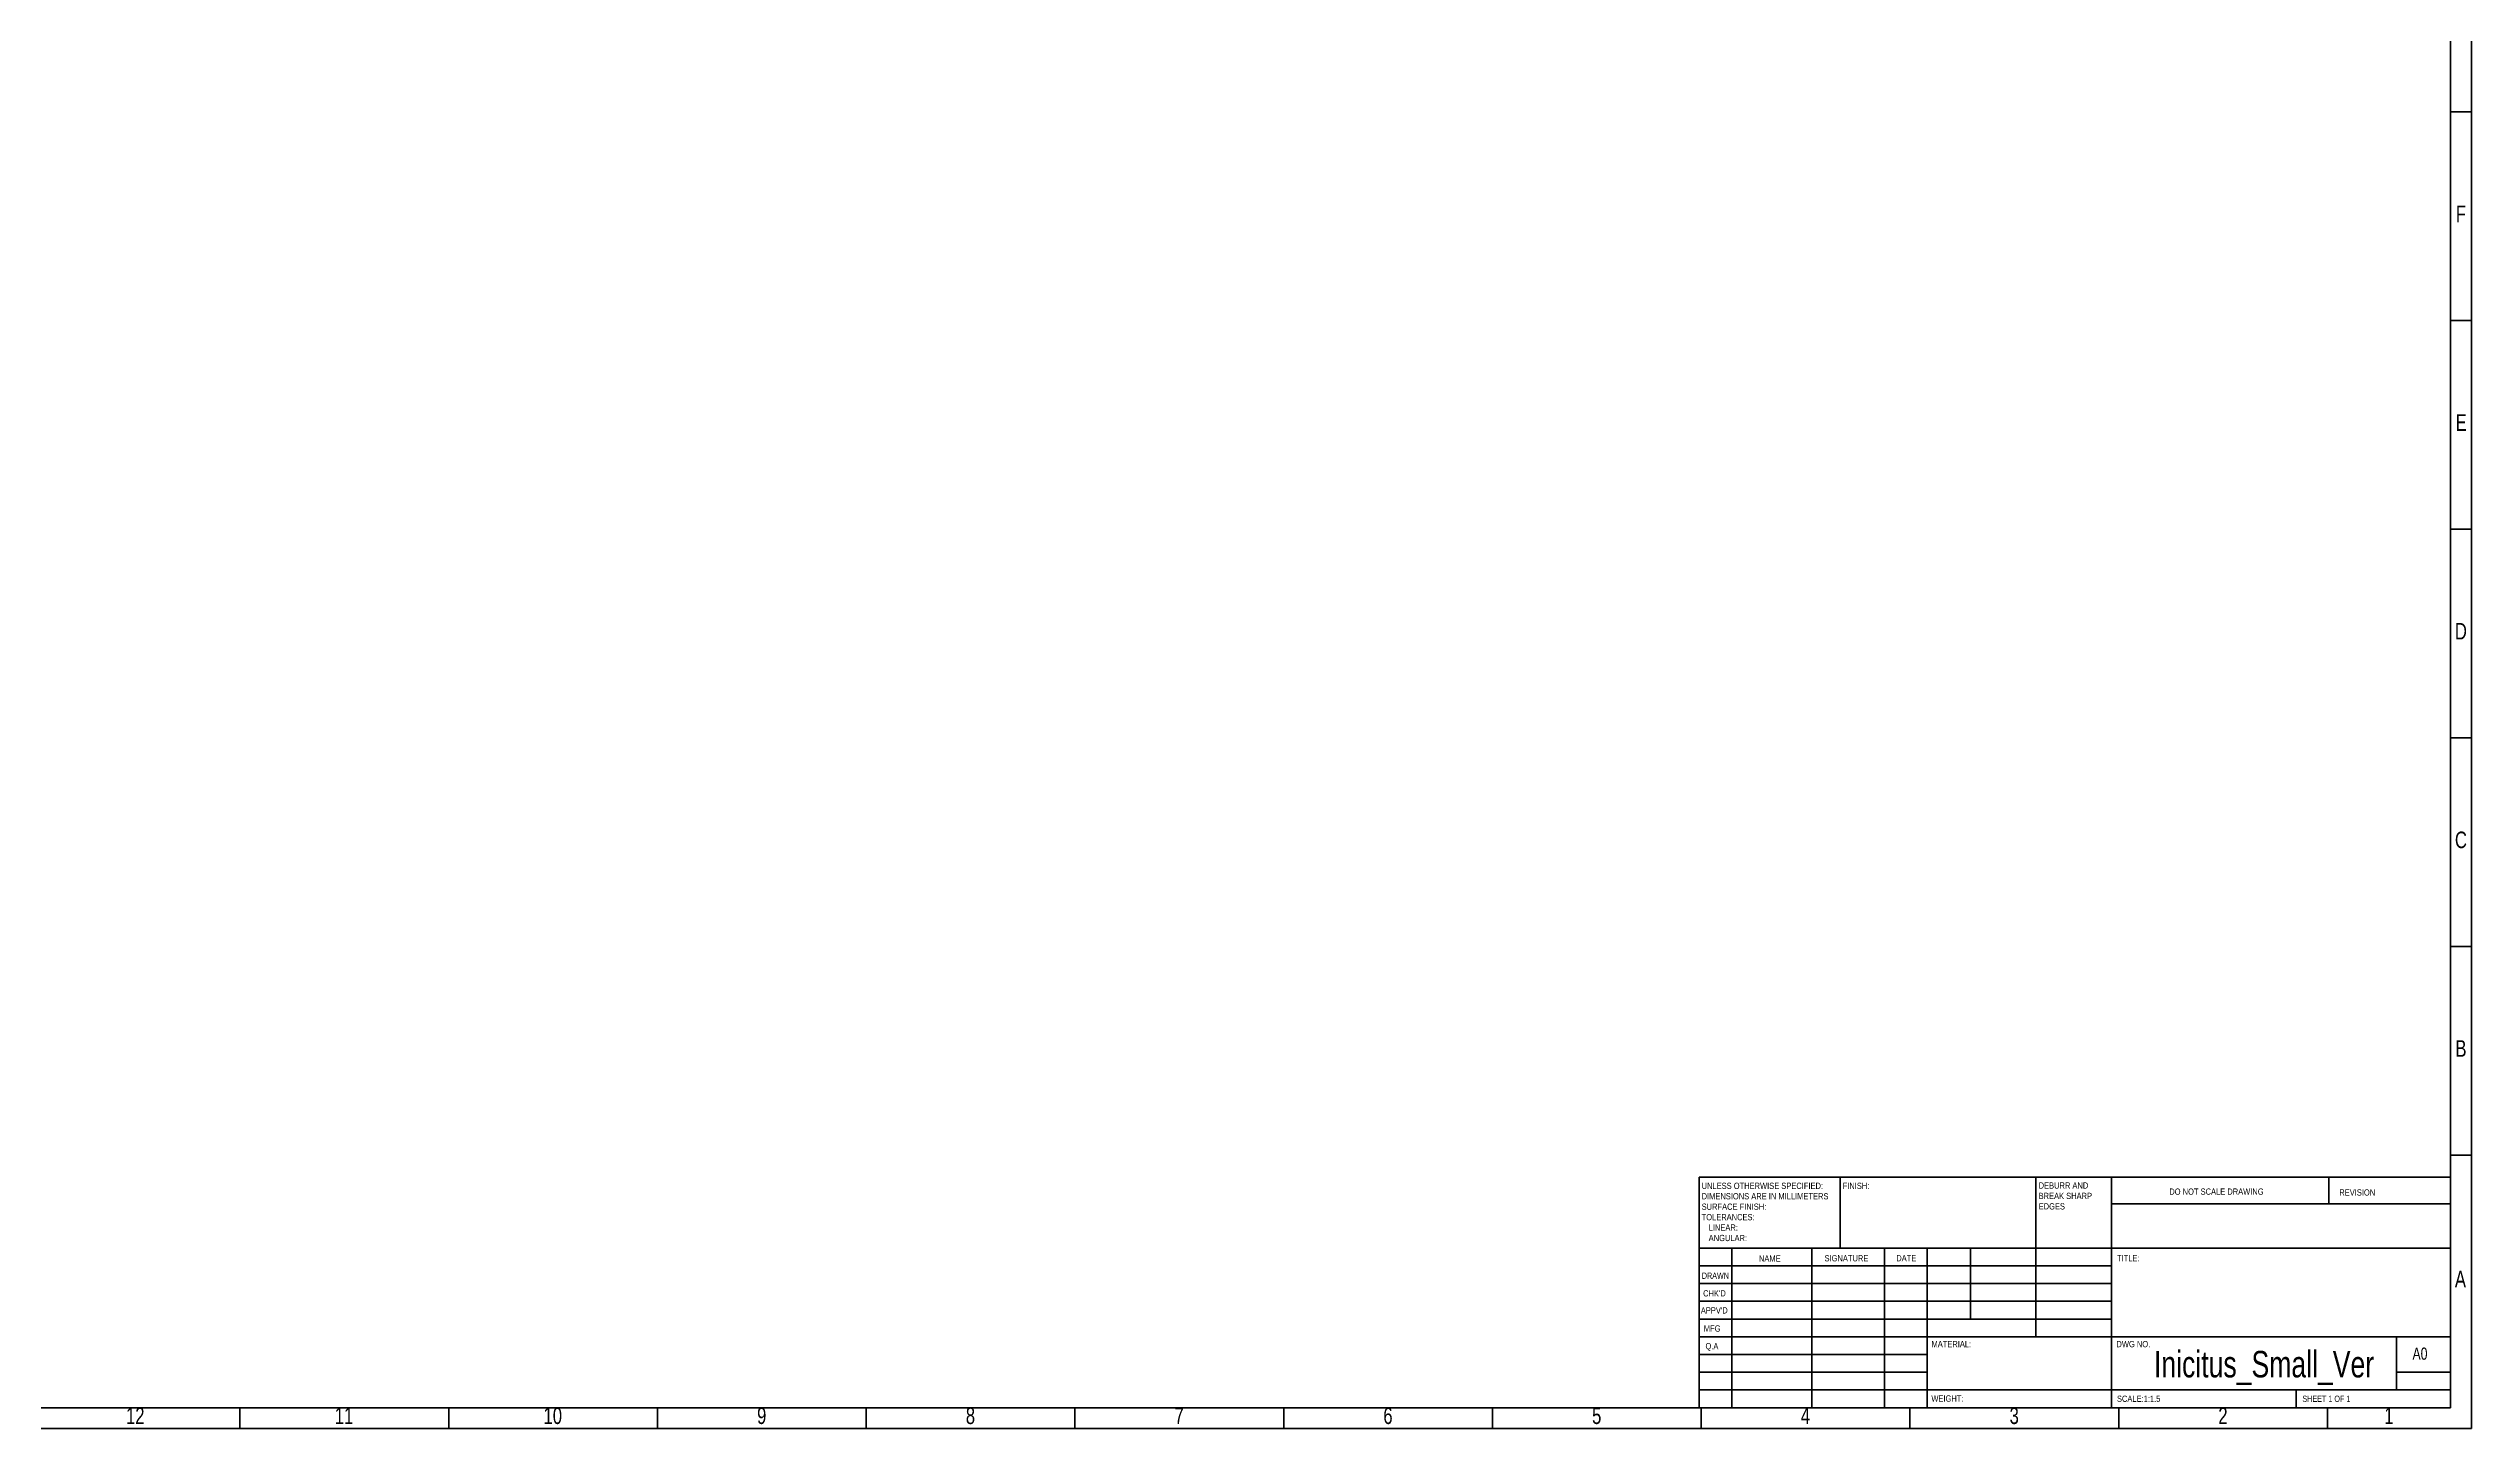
# Model space of a CAD drawing. Header units: millimetres. Extents: x 15 to 1184, y 5 to 1288.
# Drawn here: x 604 to 1184, y 5 to 336 of the extents above; entities that cross this region are included whole.
import ezdxf

# ---------------------------------------------------------------- set-up
doc = ezdxf.new("R2010")
doc.units = ezdxf.units.MM
doc.styles.add('SLDTEXTSTYLE0', font='TXT', dxfattribs={"width": 0.686449})
doc.styles.add('SLDTEXTSTYLE1', font='TXT', dxfattribs={"width": 0.75})
doc.styles.add('SLDTEXTSTYLE2', font='TXT', dxfattribs={"width": 0.6875})

# ---------------------------------------------------------------- blocks, each defined once
blk = doc.blocks.new('SW_NOTE_0')
at = {"color": 0, "linetype": 'Continuous', "lineweight": 0, "char_height": 1.5, "attachment_point": 1, "style": 'SLDTEXTSTYLE1'}
for s, insert in [('UNLESS OTHERWISE SPECIFIED:', (0, 1.93)), ('TOLERANCES:', (0, -5.57)), ('SURFACE FINISH:', (0, -3.07)), ('DIMENSIONS ARE IN MILLIMETERS', (0, -0.57)), ('ANGULAR:', (1.69, -10.57)), ('LINEAR:', (1.69, -8.07))]:
    blk.add_mtext(s, dxfattribs=dict(at, insert=insert))
blk = doc.blocks.new('SW_NOTE_1')
at = {"color": 0, "linetype": 'Continuous', "lineweight": 0, "char_height": 1.5, "attachment_point": 1, "style": 'SLDTEXTSTYLE1'}
for s, insert in [('DEBURR AND', (0, 1.93)), ('BREAK SHARP', (0, -0.57)), ('EDGES', (0, -3.07))]:
    blk.add_mtext(s, dxfattribs=dict(at, insert=insert))

msp = doc.modelspace()

# ---------------------------------------------------------------- linework, layer by layer
at = {"color": 7, "linetype": 'Continuous', "lineweight": 70}
for p, q in [((1184, 836), (1184, 5)), ((1179, 831), (1179, 10)), ((1179, 10), (20, 10)), ((1184, 5), (15, 5))]:
    msp.add_line(p, q, dxfattribs=at)
at = {"color": 7, "linetype": 'Continuous', "lineweight": 35}
for p, q in [((1179, 320.5), (1184, 320.5)), ((1179, 270.5), (1184, 270.5)), ((1179, 220.5), (1184, 220.5)), ((1179, 170.5), (1184, 170.5)), ((1179, 120.5), (1184, 120.5)), ((1179, 70.5), (1184, 70.5)), ((649.5, 10), (649.5, 5)), ((699.5, 10), (699.5, 5)), ((749.5, 10), (749.5, 5)), ((799.5, 10), (799.5, 5)), ((849.5, 10), (849.5, 5)), ((899.5, 10), (899.5, 5)), ((949.5, 10), (949.5, 5)), ((999.5, 10), (999.5, 5)), ((1049.5, 10), (1049.5, 5)), ((1099.5, 10), (1099.5, 5)), ((1149.5, 10), (1149.5, 5))]:
    msp.add_line(p, q, dxfattribs=at)
at = {"color": 7, "linetype": 'Continuous', "lineweight": 50}
for p, q in [((999, 65.25), (1179, 65.25)), ((999, 65.25), (999, 10)), ((1032.8, 48.25), (1032.8, 65.25)), ((1079.6, 65.25), (1079.6, 27)), ((1097.8, 65.25), (1097.8, 10)), ((1149.8, 58.87), (1149.8, 65.25)), ((1179, 58.87), (1097.8, 58.87)), ((1179, 48.25), (999, 48.25)), ((1006.8, 48.25), (1006.8, 10)), ((1025.99, 48.25), (1025.99, 10)), ((1043.4, 48.25), (1043.4, 10)), ((1053.6, 10), (1053.6, 48.25)), ((1064, 31.25), (1064, 48.25)), ((1097.8, 44), (999, 44)), ((1097.8, 39.75), (999, 39.75)), ((1097.8, 35.5), (999, 35.5)), ((1097.8, 31.25), (999, 31.25)), ((1053.6, 27), (999, 27)), ((1053.6, 27), (1179, 27)), ((1166, 14.25), (1166, 27)), ((1053.6, 22.75), (999, 22.75)), ((1053.6, 18.5), (999, 18.5)), ((1179, 18.5), (1166, 18.5)), ((999, 14.25), (1179, 14.25)), ((1142, 10), (1142, 14.25))]:
    msp.add_line(p, q, dxfattribs=at)

# ---------------------------------------------------------------- block references
at = {"color": 7, "linetype": 'Continuous', "lineweight": 0}
for name, p in [('SW_NOTE_0', (999.59, 61.99)), ('SW_NOTE_1', (1080.31, 62.07))]:
    msp.add_blockref(name, p, dxfattribs=at)

# ---------------------------------------------------------------- texts
for s, insert, char_height, attachment_point, style in [('F', (1181.46, 298.06), 3.97, 2, 'SLDTEXTSTYLE1'), ('E', (1181.51, 248.06), 3.97, 2, 'SLDTEXTSTYLE1'), ('D', (1181.45, 198.06), 3.97, 2, 'SLDTEXTSTYLE1'), ('C', (1181.46, 148.06), 3.97, 2, 'SLDTEXTSTYLE1'), ('B', (1181.47, 98.06), 3.97, 2, 'SLDTEXTSTYLE1'), ('FINISH:', (1033.37, 63.92), 1.5, 1, 'SLDTEXTSTYLE1'), ('DO NOT SCALE DRAWING', (1111.61, 62.53), 1.5, 1, 'SLDTEXTSTYLE1'), ('REVISION', (1152.33, 62.33), 1.5, 1, 'SLDTEXTSTYLE1'), ('NAME', (1013.32, 46.5), 1.5, 1, 'SLDTEXTSTYLE1'), ('SIGNATURE', (1029.03, 46.56), 1.5, 1, 'SLDTEXTSTYLE1'), ('DATE', (1046.21, 46.58), 1.5, 1, 'SLDTEXTSTYLE1'), ('TITLE:', (1099.09, 46.58), 1.5, 1, 'SLDTEXTSTYLE1'), ('DRAWN', (999.64, 42.38), 1.5, 1, 'SLDTEXTSTYLE0'), ('A', (1181.34, 42.81), 3.97, 2, 'SLDTEXTSTYLE1'), ("CHK'D", (999.94, 38.16), 1.5, 1, 'SLDTEXTSTYLE1'), ("APPV'D", (999.4, 34.07), 1.5, 1, 'SLDTEXTSTYLE1'), ('MFG', (1000.12, 29.72), 1.5, 1, 'SLDTEXTSTYLE1'), ('Q.A', (1000.51, 25.5), 1.5, 1, 'SLDTEXTSTYLE1'), ('MATERIAL:', (1054.65, 25.99), 1.5, 1, 'SLDTEXTSTYLE1'), ('DWG NO.', (1098.95, 25.99), 1.5, 1, 'SLDTEXTSTYLE1'), ('Inicitus_Small_Ver', (1134.3, 23.61), 6.35, 2, 'SLDTEXTSTYLE1'), ('A0', (1169.87, 24.41), 2.91, 1, 'SLDTEXTSTYLE1'), ('WEIGHT:', (1054.62, 12.95), 1.499, 1, 'SLDTEXTSTYLE1'), ('SCALE:1:1.5', (1099.07, 12.9), 1.5, 1, 'SLDTEXTSTYLE1'), ('SHEET 1 OF 1', (1143.48, 12.9), 1.5, 1, 'SLDTEXTSTYLE2'), ('12', (624.42, 10.06), 3.969, 2, 'SLDTEXTSTYLE1'), ('11', (674.42, 10.06), 3.969, 2, 'SLDTEXTSTYLE1'), ('10', (724.42, 10.06), 3.969, 2, 'SLDTEXTSTYLE1'), ('9', (774.46, 10.06), 3.97, 2, 'SLDTEXTSTYLE1'), ('8', (824.46, 10.06), 3.97, 2, 'SLDTEXTSTYLE1'), ('7', (874.46, 10.06), 3.97, 2, 'SLDTEXTSTYLE1'), ('6', (924.46, 10.06), 3.97, 2, 'SLDTEXTSTYLE1'), ('5', (974.46, 10.06), 3.97, 2, 'SLDTEXTSTYLE1'), ('4', (1024.46, 10.06), 3.97, 2, 'SLDTEXTSTYLE1'), ('3', (1074.46, 10.06), 3.97, 2, 'SLDTEXTSTYLE1'), ('2', (1124.46, 10.06), 3.97, 2, 'SLDTEXTSTYLE1'), ('1', (1164.21, 10.06), 3.97, 2, 'SLDTEXTSTYLE1')]:
    msp.add_mtext(s, dxfattribs=dict(at, insert=insert, char_height=char_height, attachment_point=attachment_point, style=style))

doc.saveas('drawing.dxf')
